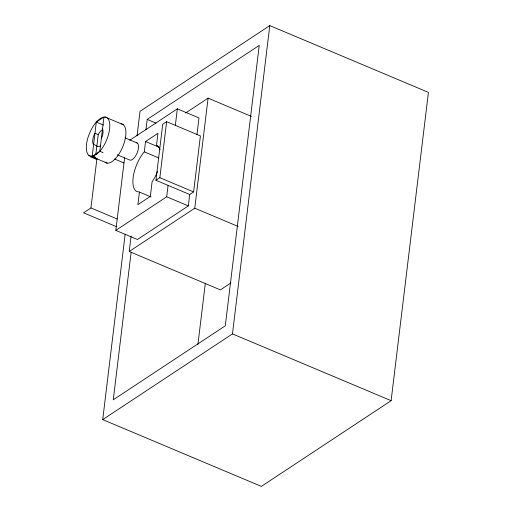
<?xml version="1.0" encoding="UTF-8"?>
<svg xmlns="http://www.w3.org/2000/svg" width="512" height="512" viewBox="0 0 512 512"><rect width="100%" height="100%" fill="white"/><g stroke="black" fill="none" stroke-linecap="round" stroke-linejoin="round"><path stroke-width="0.77" d="M96.314 122.067L92.166 156.333L99.802 151.283A21.011 9.171 -67.2 0 0 109.459 130.067A21.011 9.171 -67.2 0 0 105.037 117.011L102.355 117.421L99.379 119.149L96.314 122.067A21.011 9.171 -67.2 0 0 86.656 143.283A21.011 9.171 -67.2 0 0 91.078 156.339L93.76 155.93L96.736 154.202L99.802 151.283L103.949 117.018L96.314 122.067L103.456 125.075M95.84 154.458L98.246 134.624L98.803 133.574A9.338 4.077 -67.2 0 1 102.784 129.472M116.73 226.778L83.571 212.819L90.95 207.942L96.966 158.234M189.715 194.502L155.936 180.282L162.714 124.262L166.618 121.683L200.403 135.904L193.619 191.923L189.715 194.502L188.339 205.901L137.466 239.501L115.827 230.394L124.653 157.446M137.056 135.878L140.026 111.315L269.786 25.6L428.429 92.39L391.123 400.685L261.363 486.4L102.72 419.61L125.158 234.157M230.976 282.88L220.384 289.875L129.222 251.494L131.091 236.07M131.104 252.474L113.274 399.795L225.299 325.798L259.226 45.414L147.206 119.411L145.958 129.709M158.656 146.528L156.48 145.606L157.965 133.325L145.549 141.523L144.301 151.859L143.648 152.557A25.062 10.938 -67.2 0 0 136.691 191.475L139.437 192.058L137.914 204.614L150.33 196.416L152.102 181.747L153.53 179.667A25.062 10.938 -67.2 0 0 157.613 171.245M155.936 180.282L159.84 177.702L166.618 121.683M115.827 230.394L166.694 196.787L168.077 185.395M175.334 125.421L177.344 108.826L198.982 117.939L196.973 134.534M129.222 251.494L194.765 208.205L208.083 98.157L251.456 116.422M197.907 344.595L205.293 283.539M102.72 419.61L232.474 333.894L269.786 25.6M101.318 138.79L101.338 138.752A9.338 4.077 -67.2 0 0 102.528 128.928L102.509 128.915M91.578 155.987L90.349 156.8L96.979 159.59M129.773 140.25L177.344 108.826M185.574 113.03L208.083 98.157M156.48 145.606L157.069 145.734A25.062 10.938 -67.2 0 1 160.096 149.875M147.206 119.411L156.019 123.123M105.037 117.011L123.373 124.73M145.549 141.523L159.45 147.373M125.056 137.875L137.242 143.002M144.301 151.859L158.861 157.984M98.246 134.624L94.957 133.242L94.394 134.304A9.338 4.077 -67.2 0 0 93.203 144.128L96.87 145.939M117.267 154.797L129.453 159.93A9.338 4.077 -67.2 0 0 137.299 152.563A9.338 4.077 -67.2 0 0 136.211 142.72M99.802 151.283L103.091 152.666M159.84 177.702L193.619 191.923M114.502 158.982L123.981 162.976M92.474 156.128L95.757 157.51L92.186 156.173M88.87 155.411L107.206 163.13M194.765 208.205L238.138 226.464M166.694 196.787L188.339 205.901M139.437 192.058L151.085 196.96M90.95 207.942L117.203 218.995M232.474 333.894L391.123 400.685M96.486 145.51L97.254 146.374A9.338 4.077 -67.2 0 0 100.403 145.818M121.165 123.802A21.011 9.171 -67.2 0 1 122.643 147.021A21.011 9.171 -67.2 0 1 104.998 162.202"/></g></svg>
